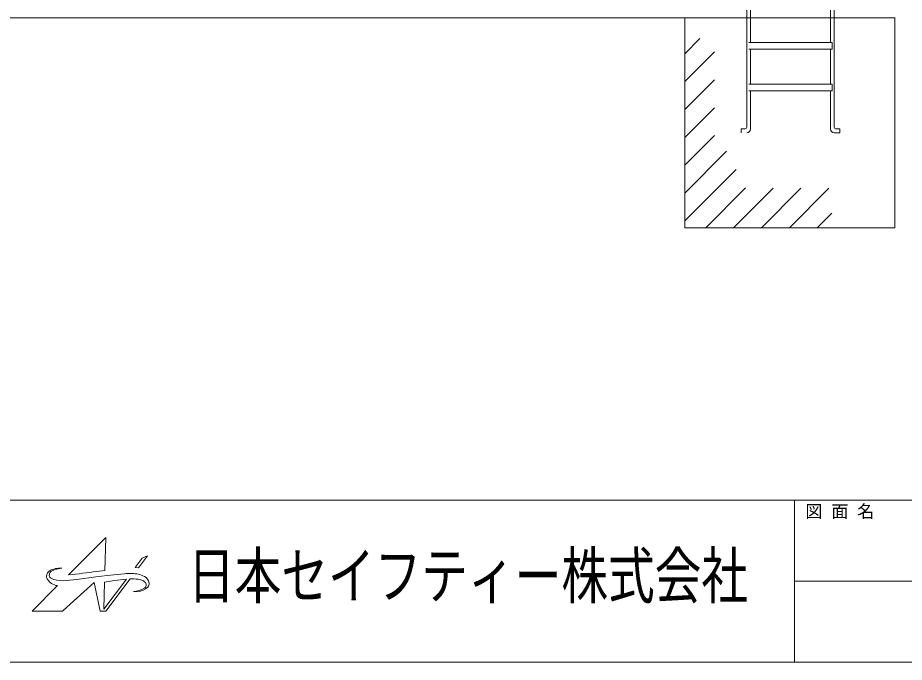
# Model space of a CAD drawing. Units: millimetres, scale not verified. Extents: x -10338 to 10338, y -7128 to 7128.
# Drawn here: x -1987 to 2230, y -7128 to -4061 of the extents above; entities that cross this region are included whole.
import ezdxf
from ezdxf.enums import TextEntityAlignment as Align

# ---------------------------------------------------------------- set-up
doc = ezdxf.new("R2010")
doc.units = ezdxf.units.MM
doc.header["$LTSCALE"] = 40
for name, color, linetype, lineweight in [('0-3_CYG-108', 7, 'Continuous', 9), ('0-B_ﾛｺﾞ', 5, 'Continuous', 9), ('0-C_図面枠', 7, 'Continuous', 9)]:
    doc.layers.add(name, color=color, linetype=linetype, lineweight=lineweight)
doc.styles.add('ＭＳ ゴシック', font='')
doc.styles.get('ＭＳ ゴシック').set_extended_font_data('MS Gothic')

msp = doc.modelspace()

# ---------------------------------------------------------------- linework, layer by layer
at = {"layer": '0-3_CYG-108'}
for p, q in [((1480.88, -4581.79), (1480.88, -4013.68)), ((1498.79, -4013.68), (1498.79, -4178.84)), ((1878.86, -4178.84), (1878.86, -4013.69)), ((1896.77, -4013.69), (1896.77, -4581.79)), ((-9708.62, -4061.44), (2186.3, -4061.44)), ((1185.57, -5061.22), (1185.57, -4061.44)), ((1185.57, -4232.84), (1257.49, -4160.92)), ((1498.79, -4210.68), (1498.79, -4377.83)), ((1878.86, -4377.83), (1878.86, -4210.68)), ((1185.57, -4365.42), (1326.57, -4224.42)), ((1185.57, -4498), (1326.57, -4357)), ((1498.79, -4409.66), (1498.79, -4590.74)), ((1878.86, -4590.74), (1878.86, -4409.66)), ((1185.57, -4630.59), (1326.57, -4489.59)), ((1185.57, -4763.17), (1326.57, -4622.17)), ((1896.77, -4608.65), (1923.63, -4608.65)), ((1185.57, -4895.75), (1385.16, -4696.16)), ((1185.57, -5028.33), (1430.36, -4783.55)), ((1285.57, -5060.92), (1475.55, -4870.94)), ((1418.15, -5060.92), (1606.15, -4872.92)), ((1550.74, -5060.92), (1738.74, -4872.92)), ((1683.32, -5060.92), (1871.32, -4872.92)), ((1815.9, -5060.92), (1885.57, -4991.25))]:
    msp.add_line(p, q, dxfattribs=at)
for points in [[(1185.57, -5061.22), (2185.57, -5061.22), (2185.57, -4061.44)], [(1489.84, -4210.68), (1887.81, -4210.68), (1887.81, -4178.84), (1489.84, -4178.84)], [(1489.84, -4409.66), (1887.81, -4409.66), (1887.81, -4377.83), (1489.84, -4377.83)], [(1454.02, -4608.65), (1454.02, -4590.74), (1471.93, -4590.74)], [(1923.63, -4608.65), (1923.63, -4590.74), (1905.72, -4590.74)]]:
    msp.add_lwpolyline(points, dxfattribs=at)
for centre, radius, start, end in [((1471.93, -4581.79), 8.96, 270, 0), ((1480.88, -4590.74), 17.91, 270, 0), ((1896.77, -4590.74), 17.91, 180, 270), ((1905.72, -4581.79), 8.96, 180, 270)]:
    msp.add_arc(centre, radius, start, end, dxfattribs=at)
at = {"layer": '0-B_ﾛｺﾞ'}
for p, q in [((-1777, -6680.35), (-1780.74, -6680.14)), ((-1574.06, -6746), (-1526.96, -6739.35)), ((-1436.02, -6790.83), (-1417.54, -6790.78))]:
    msp.add_line(p, q, dxfattribs=at)
for points in [[(-1745.59, -6711.26), (-1568.1, -6534.44), (-1567.64, -6535.7), (-1572.46, -6690.49), (-1611.08, -6695.96)], [(-1798.03, -6763.28), (-1918.77, -6883.99), (-1918.24, -6884.14), (-1774.76, -6884.27), (-1771.42, -6882.09), (-1623.94, -6748.8), (-1595.28, -6884.32), (-1567.94, -6884.32), (-1452.19, -6731.54), (-1433.25, -6731.47)], [(-1481.11, -6707.1), (-1561.96, -6714.46), (-1615.23, -6720.83), (-1706.54, -6734.07)], [(-1469.83, -6732.54), (-1578.25, -6875.72), (-1574.06, -6746)]]:
    msp.add_lwpolyline(points, dxfattribs=at)
msp.add_lwpolyline([(-1427.93, -6676.28), (-1412.88, -6679.13), (-1369.75, -6622.08), (-1394.87, -6632.79)], close=True, dxfattribs=at)
for centre, radius, start, end in [((-1819.89, -6719.46), 30.35, 137.3376, 189.71275), ((-1808.2, -6730.23), 46.24, 107.54618, 137.3376), ((-1813.03, -6714.22), 24.01, 114.83245, 184.93336), ((-1766.32, -6815.16), 135.24, 94.53365, 114.83245), ((-1781.25, -6815.48), 135.66, 94.87761, 107.54618), ((-1785.48, -6765.92), 85.91, 86.83781, 94.87761), ((-1959.08, -4236), 2484.44, 274.92935, 278.0518), ((-1959.08, -4236), 2484.44, 274.92935, 278.0518), ((-1447.3, -7006.05), 300.85, 89.15854, 96.45212), ((-1444.88, -6840.73), 135.51, 63.69068, 89.15854), ((-1831.52, -6721.45), 18.54, 189.71275, 211.14694), ((-1789.22, -6695.89), 67.97, 211.14694, 262.55517), ((-1822.7, -6715.05), 14.3, 184.93336, 245.82613), ((-1774.62, -6607.93), 131.72, 245.82613, 271.56003), ((-1786.14, -6184.88), 554.92, 271.56003, 278.24678), ((-1340.5, -8060.88), 1334.62, 95.56117, 98.03149), ((-1432.78, -6857.16), 125.69, 73.31829, 90.21697), ((-1405.91, -6767.52), 32.12, 36.42787, 73.31829), ((-1403.31, -6756.66), 41.73, 8.17288, 63.69068), ((-1438.67, -6690.08), 100.79, 271.50312, 302.01879), ((-1417.71, -6721.87), 68.92, 270.14682, 315.9742), ((-1395.19, -6759.61), 18.78, 302.01879, 36.42787), ((-1384.51, -6753.96), 22.74, 315.9742, 8.17288)]:
    msp.add_arc(centre, radius, start, end, dxfattribs=at)
at = {"layer": '0-C_図面枠'}
for p, q in [((-10338.45, -6357.18), (10338.45, -6357.18)), ((1708.09, -6357.18), (1708.09, -7127.75)), ((1708.09, -6742.47), (10338.45, -6742.47))]:
    msp.add_line(p, q, dxfattribs=at)
msp.add_lwpolyline([(-10338.45, -7127.75), (10338.45, -7127.75), (10338.45, 7127.75), (-10338.45, 7127.75)], dxfattribs=at)

# ---------------------------------------------------------------- texts
at = {"layer": '0-B_ﾛｺﾞ', "color": 7, "style": 'ＭＳ ゴシック', "width": 0.75}
msp.add_text('日本セイフティー株式会社', height=217, dxfattribs=at).set_placement((-1177.17, -6888.9), align=Align.BOTTOM_LEFT)
at = {"layer": '0-C_図面枠', "style": 'ＭＳ ゴシック'}
msp.add_text('図 面 名', height=60.26, dxfattribs=at).set_placement((1759.46, -6457.87), align=Align.BOTTOM_LEFT)

doc.saveas('drawing.dxf')
